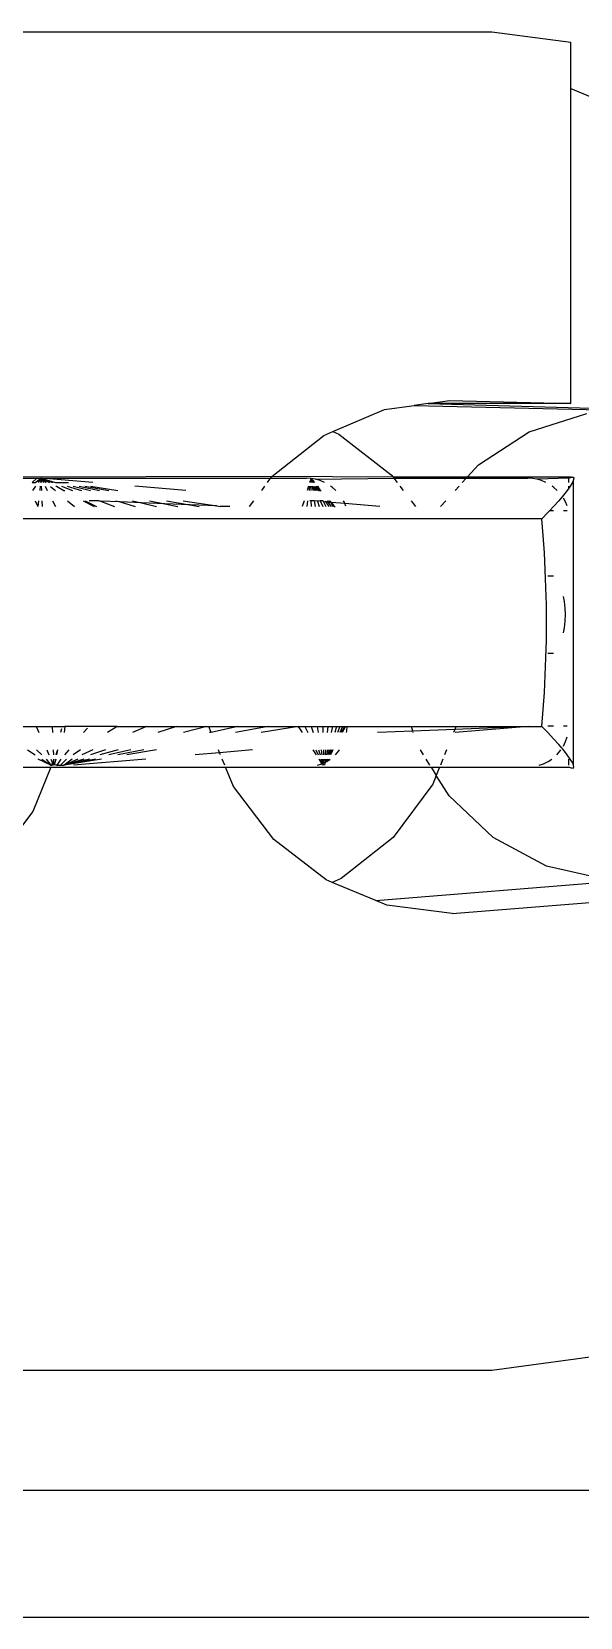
# Model space of a CAD drawing. Extents: x 2733443 to 3206532, y -1516114 to -1264405.
# Drawn here: x 2991448.6 to 2991477.4, y -1490091 to -1490007.6 of the extents above; entities that cross this region are included whole.
import ezdxf

# ---------------------------------------------------------------- set-up
doc = ezdxf.new("R2010")
doc.units = 0
doc.header["$MEASUREMENT"] = 0
doc.linetypes.add('1', pattern=[0, 0, 0])
doc.layers.get('0').update_dxf_attribs({"color": 250, "linetype": '1'})
doc.layers.add('furniture', color=33, linetype='Continuous')

# ---------------------------------------------------------------- blocks, each defined once
blk = doc.blocks.new('EQUIPMENT')
at = {"layer": 'furniture'}
for p, q in [((-40164.333, 12155.815), (-40120.379, 12155.815)), ((-40120.379, 12155.815), (-40116.23, 12155.258)), ((-40116.23, 12152.837), (-40116.23, 12155.258)), ((-40116.23, 12152.837), (-40113.773, 12151.799)), ((-40116.23, 12136.279), (-40116.23, 12152.837)), ((-40128.739, 12134.796), (-40126.029, 12135.957)), ((-40126.029, 12135.957), (-40124.458, 12136.176)), ((-40123.723, 12136.279), (-40124.458, 12136.176)), ((-40124.458, 12136.176), (-40112.235, 12135.878)), ((-40123.723, 12136.279), (-40122.609, 12136.434)), ((-40116.23, 12136.279), (-40123.723, 12136.279)), ((-40123.723, 12136.279), (-40113.773, 12135.999)), ((-40122.609, 12136.434), (-40116.23, 12136.279)), ((-40118.417, 12134.785), (-40115.396, 12135.747)), ((-40131.94, 12132.435), (-40129.212, 12134.593)), ((-40129.212, 12134.593), (-40128.739, 12134.796)), ((-40128.739, 12134.796), (-40128.418, 12134.662)), ((-40128.418, 12134.662), (-40125.669, 12132.534)), ((-40121.091, 12133.06), (-40118.417, 12134.785)), ((-40125.669, 12132.534), (-40125.568, 12132.401)), ((-40121.686, 12132.401), (-40121.091, 12133.06)), ((-40131.94, 12132.435), (-40145.203, 12132.401)), ((-40145.161, 12132.345), (-40144.299, 12132.345)), ((-40144.541, 12132.118), (-40144.299, 12132.345)), ((-40144.541, 12132.118), (-40144.463, 12132.118)), ((-40144.359, 12131.934), (-40144.519, 12131.711)), ((-40144.463, 12132.118), (-40144.351, 12132.118)), ((-40144.065, 12132.345), (-40144.351, 12132.118)), ((-40144.299, 12132.345), (-40144.065, 12132.345)), ((-40144.065, 12132.345), (-40144.227, 12132.118)), ((-40144.116, 12131.934), (-40144.144, 12131.711)), ((-40144.065, 12132.345), (-40144.093, 12132.118)), ((-40144.055, 12132.118), (-40144.065, 12132.345)), ((-40144.065, 12132.345), (-40143.31, 12132.118)), ((-40144.065, 12132.345), (-40143.478, 12132.118)), ((-40144.065, 12132.345), (-40143.621, 12132.118)), ((-40144.065, 12132.345), (-40143.799, 12132.118)), ((-40144.065, 12132.345), (-40143.95, 12132.118)), ((-40141.348, 12132.118), (-40144.065, 12132.345)), ((-40144.065, 12132.345), (-40132.007, 12132.345)), ((-40144.037, 12131.711), (-40144.047, 12131.934)), ((-40143.856, 12131.934), (-40143.743, 12131.711)), ((-40143.567, 12131.921), (-40143.319, 12131.711)), ((-40143.31, 12132.118), (-40142.629, 12132.118)), ((-40143.296, 12131.934), (-40143.259, 12131.934)), ((-40143.259, 12131.934), (-40142.877, 12131.711)), ((-40142.999, 12131.934), (-40142.42, 12131.711)), ((-40142.877, 12131.711), (-40142.821, 12131.711)), ((-40142.696, 12131.934), (-40141.951, 12131.711)), ((-40142.387, 12131.934), (-40141.475, 12131.711)), ((-40142.077, 12131.934), (-40140.996, 12131.711)), ((-40141.767, 12131.934), (-40140.518, 12131.711)), ((-40141.46, 12131.934), (-40140.044, 12131.711)), ((-40136.457, 12131.711), (-40139.136, 12131.934)), ((-40132.479, 12131.711), (-40132.313, 12131.934)), ((-40132.176, 12132.118), (-40132.007, 12132.345)), ((-40132.007, 12132.345), (-40131.94, 12132.435)), ((-40132.007, 12132.345), (-40130.132, 12132.345)), ((-40125.568, 12132.401), (-40131.94, 12132.435)), ((-40129.886, 12132.331), (-40130.132, 12132.345)), ((-40130.021, 12131.934), (-40130.088, 12131.711)), ((-40129.957, 12131.934), (-40129.989, 12131.711)), ((-40129.886, 12132.331), (-40129.966, 12132.118)), ((-40129.886, 12132.331), (-40129.93, 12132.118)), ((-40129.886, 12132.331), (-40129.896, 12132.118)), ((-40129.894, 12131.934), (-40129.892, 12131.711)), ((-40129.644, 12132.29), (-40129.886, 12132.331)), ((-40129.886, 12132.331), (-40129.704, 12132.118)), ((-40129.886, 12132.331), (-40129.862, 12132.118)), ((-40129.886, 12132.331), (-40129.831, 12132.118)), ((-40129.886, 12132.331), (-40129.802, 12132.118)), ((-40129.886, 12132.331), (-40129.735, 12132.118)), ((-40129.833, 12131.934), (-40129.799, 12131.711)), ((-40129.777, 12131.934), (-40129.711, 12131.711)), ((-40129.724, 12131.934), (-40129.63, 12131.711)), ((-40129.677, 12131.934), (-40129.557, 12131.711)), ((-40129.644, 12132.29), (-40125.526, 12132.345)), ((-40129.407, 12132.223), (-40129.644, 12132.29)), ((-40129.636, 12131.934), (-40129.494, 12131.711)), ((-40129.602, 12131.934), (-40129.494, 12131.711)), ((-40129.575, 12131.934), (-40129.4, 12131.711)), ((-40129.545, 12131.934), (-40129.4, 12131.711)), ((-40129.494, 12131.711), (-40129.442, 12131.711)), ((-40129.18, 12132.129), (-40129.407, 12132.223)), ((-40129.4, 12131.711), (-40129.354, 12131.711)), ((-40128.763, 12131.869), (-40128.855, 12131.934)), ((-40128.584, 12131.711), (-40128.763, 12131.869)), ((-40125.568, 12132.401), (-40125.526, 12132.345)), ((-40121.686, 12132.401), (-40125.568, 12132.401)), ((-40125.526, 12132.345), (-40125.353, 12132.118)), ((-40125.526, 12132.345), (-40121.736, 12132.345)), ((-40125.213, 12131.934), (-40125.043, 12131.711)), ((-40122.31, 12131.711), (-40122.108, 12131.934)), ((-40121.941, 12132.118), (-40121.736, 12132.345)), ((-40121.736, 12132.345), (-40121.686, 12132.401)), ((-40121.736, 12132.345), (-40118.495, 12132.345)), ((-40116.208, 12132.398), (-40121.686, 12132.401)), ((-40118.25, 12132.332), (-40118.495, 12132.345)), ((-40118.008, 12132.291), (-40118.25, 12132.332)), ((-40116.347, 12132.345), (-40118.008, 12132.291)), ((-40117.771, 12132.223), (-40118.008, 12132.291)), ((-40117.544, 12132.129), (-40117.771, 12132.223)), ((-40117.127, 12131.869), (-40117.219, 12131.934)), ((-40116.948, 12131.711), (-40117.127, 12131.869)), ((-40116.422, 12131.711), (-40116.624, 12131.453)), ((-40116.347, 12131.817), (-40116.422, 12131.711)), ((-40116.347, 12132.345), (-40116.208, 12132.398)), ((-40116.347, 12132.118), (-40116.347, 12132.345)), ((-40116.347, 12131.817), (-40116.347, 12131.934)), ((-40116.263, 12131.934), (-40116.347, 12131.817)), ((-40116.152, 12132.118), (-40116.263, 12131.934)), ((-40116.208, 12132.398), (-40116.118, 12132.401)), ((-40116.089, 12132.26), (-40116.152, 12132.118)), ((-40116.118, 12132.401), (-40116.078, 12132.355)), ((-40116.078, 12132.355), (-40116.089, 12132.26)), ((-40116.089, 12117.259), (-40116.089, 12132.26)), ((-40144.383, 12131.168), (-40144.248, 12130.861)), ((-40144.211, 12131.168), (-40144.248, 12130.861)), ((-40143.998, 12130.861), (-40144.012, 12131.168)), ((-40143.467, 12131.168), (-40143.311, 12130.861)), ((-40142.681, 12131.168), (-40142.321, 12130.861)), ((-40141.861, 12131.168), (-40141.286, 12130.861)), ((-40141.756, 12131.168), (-40141.154, 12130.861)), ((-40141.012, 12131.168), (-40141.544, 12131.168)), ((-40141.012, 12131.168), (-40140.948, 12131.143)), ((-40140.948, 12131.143), (-40140.216, 12130.861)), ((-40139.918, 12131.101), (-40140.948, 12131.143)), ((-40140.143, 12131.168), (-40139.918, 12131.101)), ((-40139.918, 12131.101), (-40139.12, 12130.861)), ((-40138.794, 12131.054), (-40139.918, 12131.101)), ((-40139.26, 12131.168), (-40138.794, 12131.054)), ((-40138.794, 12131.054), (-40138.007, 12130.861)), ((-40137.574, 12131.004), (-40138.794, 12131.054)), ((-40138.371, 12131.168), (-40137.574, 12131.004)), ((-40137.574, 12131.004), (-40136.886, 12130.861)), ((-40136.257, 12130.949), (-40137.574, 12131.004)), ((-40137.483, 12131.168), (-40136.257, 12130.949)), ((-40136.605, 12131.168), (-40134.843, 12130.89)), ((-40136.257, 12130.949), (-40135.768, 12130.861)), ((-40134.843, 12130.89), (-40136.257, 12130.949)), ((-40134.843, 12130.89), (-40134.66, 12130.861)), ((-40134.146, 12130.861), (-40134.66, 12130.861)), ((-40133.111, 12130.861), (-40132.883, 12131.168)), ((-40130.251, 12131.168), (-40130.343, 12130.861)), ((-40130.067, 12131.168), (-40130.111, 12130.861)), ((-40129.887, 12131.168), (-40129.949, 12131.168)), ((-40129.887, 12131.168), (-40129.884, 12130.861)), ((-40129.714, 12131.168), (-40129.887, 12131.168)), ((-40129.714, 12131.168), (-40129.666, 12130.861)), ((-40129.541, 12131.134), (-40129.714, 12131.168)), ((-40129.551, 12131.168), (-40129.541, 12131.134)), ((-40129.401, 12131.168), (-40129.541, 12131.134)), ((-40129.541, 12131.134), (-40129.461, 12130.861)), ((-40129.266, 12131.168), (-40129.401, 12131.168)), ((-40129.401, 12131.168), (-40129.272, 12130.861)), ((-40129.266, 12131.168), (-40129.234, 12131.109)), ((-40129.234, 12131.109), (-40129.102, 12130.861)), ((-40129.104, 12131.098), (-40129.234, 12131.109)), ((-40129.149, 12131.168), (-40129.104, 12131.098)), ((-40129.104, 12131.098), (-40128.954, 12130.861)), ((-40128.995, 12131.089), (-40129.104, 12131.098)), ((-40129.052, 12131.168), (-40128.995, 12131.089)), ((-40128.995, 12131.089), (-40128.831, 12130.861)), ((-40128.908, 12131.081), (-40128.995, 12131.089)), ((-40128.976, 12131.168), (-40128.923, 12131.168)), ((-40128.923, 12131.168), (-40128.908, 12131.081)), ((-40128.908, 12131.081), (-40128.847, 12131.076)), ((-40128.888, 12131.168), (-40128.847, 12131.076)), ((-40128.847, 12131.076), (-40128.736, 12130.861)), ((-40128.847, 12131.076), (-40128.807, 12131.073)), ((-40128.807, 12131.073), (-40128.669, 12130.861)), ((-40128.11, 12131.015), (-40128.807, 12131.073)), ((-40128.669, 12130.861), (-40128.625, 12130.861)), ((-40128.149, 12131.108), (-40128.183, 12131.168)), ((-40128.11, 12131.015), (-40128.149, 12131.108)), ((-40128.053, 12130.882), (-40128.11, 12131.015)), ((-40126.27, 12130.861), (-40128.11, 12131.015)), ((-40124.631, 12131.168), (-40124.397, 12130.861)), ((-40123.077, 12130.861), (-40122.8, 12131.168)), ((-40117.14, 12130.862), (-40117.342, 12130.646)), ((-40116.865, 12131.168), (-40117.14, 12130.862)), ((-40116.624, 12131.453), (-40116.865, 12131.168)), ((-40116.513, 12131.109), (-40116.624, 12131.307)), ((-40116.422, 12130.894), (-40116.513, 12131.109)), ((-40117.763, 12130.212), (-40171.679, 12130.212)), ((-40117.441, 12130.54), (-40117.763, 12130.212)), ((-40117.687, 12129.331), (-40117.763, 12130.212)), ((-40117.342, 12130.646), (-40117.441, 12130.54)), ((-40117.342, 12130.646), (-40117.14, 12130.646)), ((-40116.624, 12130.646), (-40116.422, 12130.646)), ((-40117.624, 12128.435), (-40117.687, 12129.331)), ((-40117.575, 12127.527), (-40117.624, 12128.435)), ((-40117.54, 12126.609), (-40117.575, 12127.527)), ((-40117.519, 12125.686), (-40117.54, 12126.609)), ((-40117.14, 12127.192), (-40117.441, 12127.192)), ((-40116.573, 12125.87), (-40116.624, 12126.135)), ((-40116.533, 12125.525), (-40116.573, 12125.87)), ((-40117.512, 12124.759), (-40117.519, 12125.686)), ((-40116.52, 12125.177), (-40116.533, 12125.525)), ((-40116.533, 12124.829), (-40116.52, 12125.177)), ((-40117.519, 12123.833), (-40117.512, 12124.759)), ((-40116.624, 12124.219), (-40116.573, 12124.484)), ((-40116.573, 12124.484), (-40116.533, 12124.829)), ((-40117.54, 12122.91), (-40117.519, 12123.833)), ((-40117.575, 12121.992), (-40117.54, 12122.91)), ((-40117.441, 12123.162), (-40117.14, 12123.162)), ((-40117.624, 12121.084), (-40117.575, 12121.992)), ((-40117.686, 12120.188), (-40117.624, 12121.084)), ((-40117.763, 12119.307), (-40117.686, 12120.188)), ((-40145.59, 12119.307), (-40144.329, 12119.307)), ((-40144.329, 12119.307), (-40144.182, 12118.979)), ((-40144.329, 12119.307), (-40143.474, 12119.307)), ((-40143.459, 12118.979), (-40143.474, 12119.307)), ((-40143.474, 12119.307), (-40143.105, 12119.307)), ((-40143.105, 12119.307), (-40142.82, 12119.307)), ((-40143.003, 12119.182), (-40143.041, 12118.979)), ((-40142.82, 12119.307), (-40142.863, 12118.979)), ((-40140.068, 12119.307), (-40142.82, 12119.307)), ((-40141.635, 12119.214), (-40141.836, 12118.979)), ((-40140.068, 12119.307), (-40140.577, 12118.979)), ((-40140.068, 12119.307), (-40138.529, 12119.307)), ((-40138.529, 12119.307), (-40139.275, 12118.979)), ((-40138.529, 12119.307), (-40136.953, 12119.307)), ((-40136.953, 12119.307), (-40137.941, 12118.979)), ((-40136.953, 12119.307), (-40135.352, 12119.307)), ((-40135.352, 12119.307), (-40136.586, 12118.979)), ((-40135.352, 12119.307), (-40135.262, 12119.307)), ((-40135.126, 12118.979), (-40135.262, 12119.307)), ((-40135.262, 12119.307), (-40133.74, 12119.307)), ((-40133.74, 12119.307), (-40135.126, 12118.979)), ((-40132.131, 12119.307), (-40133.86, 12118.979)), ((-40133.74, 12119.307), (-40132.131, 12119.307)), ((-40130.538, 12119.307), (-40132.512, 12118.979)), ((-40132.131, 12119.307), (-40130.538, 12119.307)), ((-40130.538, 12119.307), (-40130.205, 12119.307)), ((-40130.334, 12118.979), (-40130.538, 12119.307)), ((-40130.205, 12119.307), (-40129.878, 12119.307)), ((-40130.205, 12119.307), (-40130.052, 12118.979)), ((-40129.878, 12119.307), (-40129.565, 12119.307)), ((-40129.878, 12119.307), (-40129.776, 12118.979)), ((-40129.565, 12119.307), (-40129.269, 12119.307)), ((-40129.565, 12119.307), (-40129.51, 12118.979)), ((-40129.269, 12119.307), (-40128.997, 12119.307)), ((-40129.269, 12119.307), (-40129.26, 12118.979)), ((-40128.997, 12119.307), (-40129.03, 12118.979)), ((-40128.997, 12119.307), (-40128.753, 12119.307)), ((-40128.753, 12119.307), (-40128.823, 12118.979)), ((-40128.753, 12119.307), (-40128.54, 12119.307)), ((-40128.54, 12119.307), (-40128.643, 12118.979)), ((-40128.54, 12119.307), (-40128.364, 12119.307)), ((-40128.364, 12119.307), (-40128.494, 12118.979)), ((-40128.226, 12119.307), (-40128.378, 12118.979)), ((-40128.364, 12119.307), (-40128.226, 12119.307)), ((-40128.13, 12119.307), (-40128.296, 12118.979)), ((-40128.068, 12119.307), (-40128.243, 12118.979)), ((-40128.226, 12119.307), (-40128.13, 12119.307)), ((-40128.13, 12119.307), (-40128.068, 12119.307)), ((-40128.068, 12119.307), (-40127.984, 12119.307)), ((-40128.001, 12119.046), (-40127.984, 12119.307)), ((-40127.984, 12119.307), (-40124.612, 12119.307)), ((-40124.535, 12119.056), (-40124.612, 12119.307)), ((-40124.612, 12119.307), (-40122.268, 12119.307)), ((-40122.332, 12119.147), (-40124.535, 12119.056)), ((-40122.332, 12119.147), (-40122.399, 12118.979)), ((-40122.268, 12119.307), (-40122.332, 12119.147)), ((-40118.475, 12119.307), (-40122.332, 12119.147)), ((-40118.475, 12119.307), (-40122.308, 12118.979)), ((-40122.268, 12119.307), (-40118.475, 12119.307)), ((-40118.475, 12119.307), (-40117.763, 12119.307)), ((-40117.441, 12118.979), (-40117.763, 12119.307)), ((-40117.441, 12119.328), (-40117.14, 12119.328)), ((-40116.624, 12119.328), (-40116.422, 12119.328)), ((-40135.126, 12118.979), (-40135.222, 12118.979)), ((-40128.014, 12118.979), (-40128.001, 12119.046)), ((-40124.535, 12119.056), (-40126.394, 12118.979)), ((-40124.512, 12118.979), (-40124.535, 12119.056)), ((-40117.14, 12118.657), (-40117.441, 12118.979)), ((-40116.865, 12118.351), (-40117.14, 12118.657)), ((-40116.624, 12118.065), (-40116.865, 12118.351)), ((-40116.624, 12118.271), (-40116.51, 12118.503)), ((-40116.51, 12118.503), (-40116.422, 12118.763)), ((-40144.789, 12118.065), (-40144.382, 12117.808)), ((-40144.303, 12118.065), (-40144.036, 12117.808)), ((-40143.556, 12117.259), (-40144.232, 12117.585)), ((-40144.029, 12117.585), (-40143.556, 12117.259)), ((-40143.804, 12117.585), (-40143.556, 12117.259)), ((-40143.775, 12118.065), (-40143.66, 12117.808)), ((-40143.561, 12117.585), (-40143.47, 12117.38)), ((-40143.396, 12117.585), (-40143.47, 12117.38)), ((-40143.406, 12117.808), (-40143.418, 12118.065)), ((-40143.381, 12117.259), (-40143.396, 12117.585)), ((-40143.301, 12117.585), (-40143.381, 12117.259)), ((-40143.211, 12118.065), (-40143.303, 12117.808)), ((-40143.211, 12118.065), (-40143.259, 12117.808)), ((-40143.026, 12117.585), (-40143.244, 12117.259)), ((-40142.739, 12117.585), (-40143.054, 12117.259)), ((-40140.9, 12117.585), (-40142.86, 12117.259)), ((-40141.207, 12117.585), (-40142.86, 12117.259)), ((-40141.518, 12117.585), (-40142.86, 12117.259)), ((-40142.138, 12117.585), (-40142.86, 12117.259)), ((-40141.829, 12117.585), (-40142.86, 12117.259)), ((-40142.442, 12117.585), (-40142.86, 12117.259)), ((-40142.616, 12118.065), (-40142.835, 12117.808)), ((-40141.993, 12118.065), (-40142.392, 12117.808)), ((-40138.573, 12117.585), (-40142.374, 12117.259)), ((-40141.35, 12118.065), (-40141.934, 12117.808)), ((-40140.691, 12118.065), (-40141.465, 12117.808)), ((-40140.021, 12118.065), (-40140.989, 12117.808)), ((-40139.347, 12118.065), (-40140.509, 12117.808)), ((-40138.674, 12118.065), (-40140.03, 12117.808)), ((-40138.008, 12118.065), (-40139.556, 12117.808)), ((-40134.689, 12117.918), (-40135.967, 12117.808)), ((-40134.689, 12117.918), (-40134.75, 12118.065)), ((-40132.965, 12118.065), (-40134.689, 12117.918)), ((-40134.644, 12117.808), (-40134.689, 12117.918)), ((-40134.418, 12117.259), (-40134.552, 12117.585)), ((-40129.605, 12117.808), (-40129.765, 12118.065)), ((-40129.626, 12118.065), (-40129.506, 12117.808)), ((-40129.489, 12118.065), (-40129.408, 12117.808)), ((-40129.309, 12117.337), (-40129.466, 12117.585)), ((-40129.401, 12117.585), (-40129.309, 12117.337)), ((-40129.358, 12118.065), (-40129.315, 12117.808)), ((-40129.338, 12117.585), (-40129.309, 12117.337)), ((-40129.278, 12117.585), (-40129.242, 12117.37)), ((-40129.221, 12117.585), (-40129.242, 12117.37)), ((-40129.234, 12118.065), (-40129.227, 12117.808)), ((-40129.168, 12117.585), (-40129.149, 12117.416)), ((-40129.104, 12117.438), (-40129.149, 12117.416)), ((-40129.121, 12118.065), (-40129.146, 12117.808)), ((-40129.121, 12117.585), (-40129.104, 12117.438)), ((-40129.104, 12117.438), (-40129.057, 12117.462)), ((-40129.08, 12117.585), (-40129.057, 12117.462)), ((-40129.018, 12118.065), (-40129.073, 12117.808)), ((-40129.057, 12117.462), (-40128.873, 12117.585)), ((-40129.046, 12117.585), (-40129.057, 12117.462)), ((-40128.989, 12117.585), (-40129.057, 12117.462)), ((-40128.93, 12118.065), (-40129.01, 12117.808)), ((-40128.856, 12118.065), (-40128.958, 12117.808)), ((-40128.798, 12118.065), (-40128.917, 12117.808)), ((-40128.732, 12118.065), (-40128.869, 12117.808)), ((-40128.608, 12117.808), (-40128.427, 12118.016)), ((-40128.427, 12118.016), (-40128.394, 12118.065)), ((-40123.975, 12117.808), (-40124.135, 12118.065)), ((-40123.634, 12117.259), (-40123.836, 12117.585)), ((-40122.957, 12117.585), (-40123.088, 12117.259)), ((-40122.765, 12118.065), (-40122.868, 12117.808)), ((-40117.673, 12117.338), (-40117.421, 12117.462)), ((-40117.421, 12117.462), (-40117.238, 12117.585)), ((-40116.973, 12117.808), (-40116.791, 12118.016)), ((-40116.791, 12118.016), (-40116.758, 12118.065)), ((-40116.422, 12117.808), (-40116.624, 12118.065)), ((-40116.263, 12117.585), (-40116.422, 12117.808)), ((-40116.346, 12117.259), (-40116.346, 12117.585)), ((-40116.152, 12117.4), (-40116.263, 12117.585)), ((-40153.687, 12117.164), (-40143.564, 12117.164)), ((-40143.564, 12117.164), (-40144.51, 12114.837)), ((-40143.564, 12117.164), (-40134.379, 12117.164)), ((-40143.556, 12117.259), (-40143.513, 12117.259)), ((-40143.513, 12117.259), (-40143.47, 12117.38)), ((-40143.513, 12117.259), (-40143.466, 12117.259)), ((-40143.47, 12117.38), (-40143.416, 12117.259)), ((-40143.244, 12117.259), (-40143.304, 12117.259)), ((-40143.244, 12117.259), (-40143.054, 12117.259)), ((-40143.054, 12117.259), (-40142.86, 12117.259)), ((-40134.379, 12117.164), (-40123.575, 12117.164)), ((-40133.959, 12116.146), (-40134.379, 12117.164)), ((-40129.538, 12117.259), (-40129.309, 12117.337)), ((-40129.309, 12117.337), (-40129.242, 12117.37)), ((-40129.263, 12117.259), (-40129.309, 12117.337)), ((-40129.242, 12117.37), (-40129.149, 12117.416)), ((-40129.242, 12117.37), (-40129.224, 12117.259)), ((-40129.149, 12117.416), (-40129.175, 12117.259)), ((-40123.575, 12117.164), (-40123.126, 12117.164)), ((-40123.575, 12117.164), (-40123.302, 12116.724)), ((-40123.302, 12116.724), (-40123.485, 12116.266)), ((-40123.126, 12117.164), (-40123.302, 12116.724)), ((-40122.635, 12115.649), (-40123.302, 12116.724)), ((-40123.126, 12117.164), (-40116.322, 12117.164)), ((-40117.903, 12117.259), (-40117.673, 12117.338)), ((-40116.322, 12117.164), (-40116.208, 12117.121)), ((-40116.208, 12117.121), (-40116.118, 12117.118)), ((-40116.089, 12117.259), (-40116.152, 12117.4)), ((-40116.118, 12117.118), (-40116.078, 12117.164)), ((-40116.078, 12117.164), (-40116.089, 12117.259)), ((-40131.843, 12113.364), (-40133.959, 12116.146)), ((-40123.485, 12116.266), (-40125.573, 12113.462)), ((-40120.308, 12113.462), (-40122.635, 12115.649)), ((-40144.51, 12114.837), (-40147.103, 12111.39)), ((-40129.094, 12111.235), (-40131.843, 12113.364)), ((-40125.573, 12113.462), (-40128.3, 12111.304)), ((-40117.506, 12111.964), (-40120.308, 12113.462)), ((-40114.418, 12111.256), (-40117.506, 12111.964)), ((-40128.774, 12111.102), (-40129.094, 12111.235)), ((-40128.3, 12111.304), (-40128.774, 12111.102)), ((-40126.483, 12110.148), (-40128.774, 12111.102)), ((-40126.483, 12110.148), (-40111.257, 12111.387)), ((-40122.473, 12109.463), (-40098.826, 12111.387)), ((-40125.898, 12109.905), (-40126.483, 12110.148)), ((-40122.473, 12109.463), (-40125.898, 12109.905)), ((-40111.451, 12086.656), (-40120.379, 12085.457)), ((-40120.379, 12085.457), (-40151.366, 12085.457)), ((-40150.448, 12079.167), (-40066.101, 12079.15)), ((-40287.288, 12072.482), (-39969.965, 12072.482))]:
    blk.add_line(p, q, dxfattribs=at)

msp = doc.modelspace()

# ---------------------------------------------------------------- block references
at = {"color": 240, "true_color": 0xed1f24}
msp.add_blockref('EQUIPMENT', (3031593.1809, -1502163.4359), dxfattribs=at)

doc.saveas('drawing.dxf')
